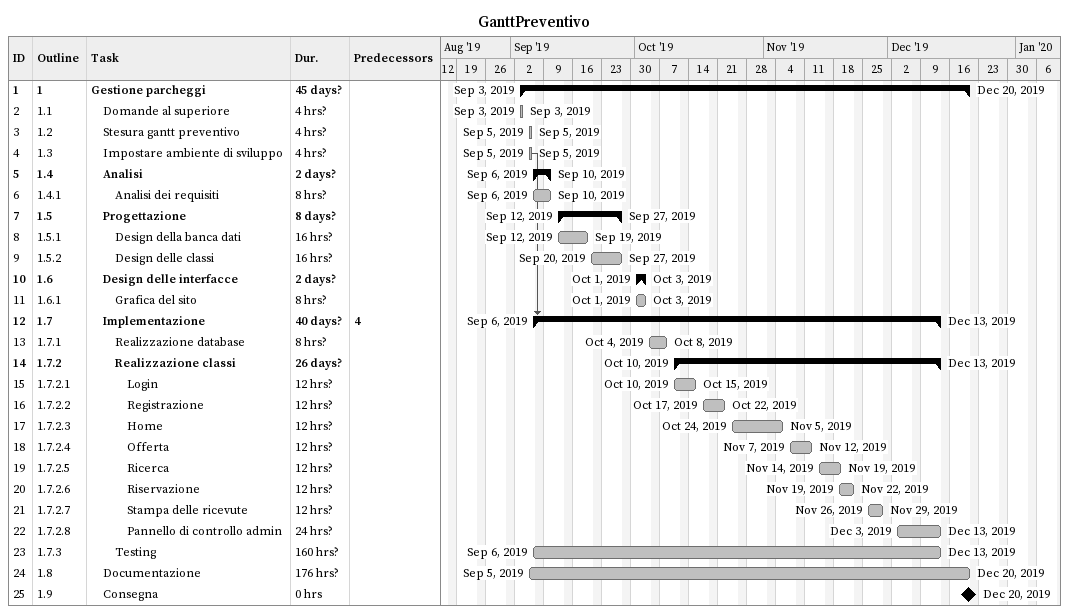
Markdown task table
GanttPreventivo

| ID | WBS | Task | Duration | Start | Finish | Predecessors |
|---|---|---|---|---|---|---|
| 1 | 1 | **Gestione parcheggi** | 45d? | 2019-09-03 | 2019-12-20 |  |
| 2 | 1.1 | Domande al superiore | 4h? | 2019-09-03 | 2019-09-03 |  |
| 3 | 1.2 | Stesura gantt preventivo | 4h? | 2019-09-05 | 2019-09-05 |  |
| 4 | 1.3 | Impostare ambiente di sviluppo | 4h? | 2019-09-05 | 2019-09-05 |  |
| 5 | 1.4 | **Analisi** | 2d? | 2019-09-06 | 2019-09-10 |  |
| 6 | 1.4.1 | Analisi dei requisiti | 8h? | 2019-09-06 | 2019-09-10 |  |
| 7 | 1.5 | **Progettazione** | 8d? | 2019-09-12 | 2019-09-27 |  |
| 8 | 1.5.1 | Design della banca dati | 16h? | 2019-09-12 | 2019-09-19 |  |
| 9 | 1.5.2 | Design delle classi | 16h? | 2019-09-20 | 2019-09-27 |  |
| 10 | 1.6 | **Design delle interfacce** | 2d? | 2019-10-01 | 2019-10-03 |  |
| 11 | 1.6.1 | Grafica del sito | 8h? | 2019-10-01 | 2019-10-03 |  |
| 12 | 1.7 | **Implementazione** | 40d? | 2019-09-06 | 2019-12-13 | 4 |
| 13 | 1.7.1 | Realizzazione database | 8h? | 2019-10-04 | 2019-10-08 |  |
| 14 | 1.7.2 | **Realizzazione classi** | 26d? | 2019-10-10 | 2019-12-13 |  |
| 15 | 1.7.2.1 | Login | 12h? | 2019-10-10 | 2019-10-15 |  |
| 16 | 1.7.2.2 | Registrazione | 12h? | 2019-10-17 | 2019-10-22 |  |
| 17 | 1.7.2.3 | Home | 12h? | 2019-10-24 | 2019-11-05 |  |
| 18 | 1.7.2.4 | Offerta | 12h? | 2019-11-07 | 2019-11-12 |  |
| 19 | 1.7.2.5 | Ricerca | 12h? | 2019-11-14 | 2019-11-19 |  |
| 20 | 1.7.2.6 | Riservazione | 12h? | 2019-11-19 | 2019-11-22 |  |
| 21 | 1.7.2.7 | Stampa delle ricevute | 12h? | 2019-11-26 | 2019-11-29 |  |
| 22 | 1.7.2.8 | Pannello di controllo admin | 24h? | 2019-12-03 | 2019-12-13 |  |
| 23 | 1.7.3 | Testing | 160h? | 2019-09-06 | 2019-12-13 |  |
| 24 | 1.8 | Documentazione | 176h? | 2019-09-05 | 2019-12-20 |  |
| 25 | 1.9 | Consegna | 0h | 2019-12-20 | 2019-12-20 |  |
